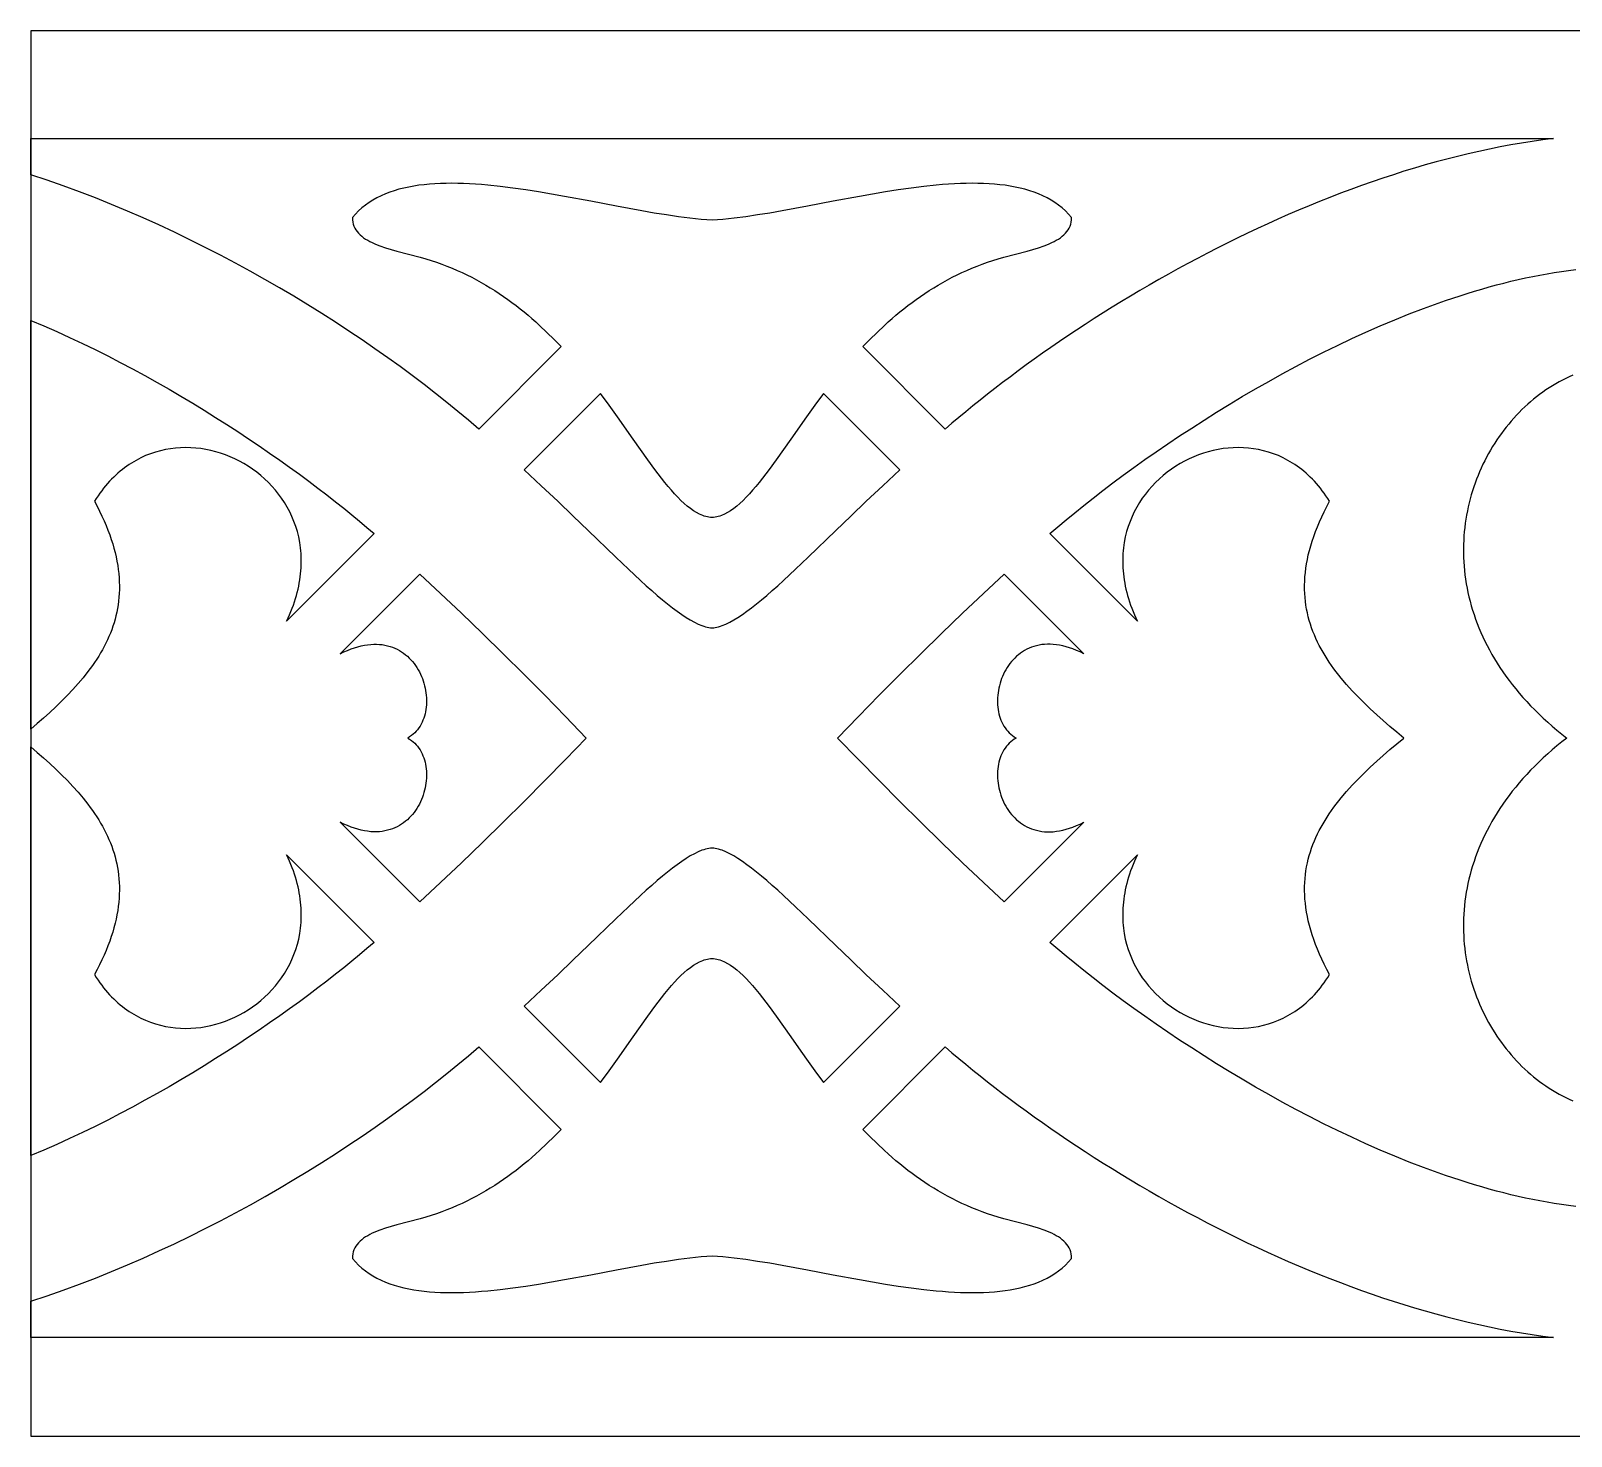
# Model space of a CAD drawing. Extents: x -52 to 65, y 97 to 137.
# Drawn here: x -51.83 to -8.01, y 96.67 to 136.66 of the extents above; entities that cross this region are included whole.
import ezdxf

# ---------------------------------------------------------------- set-up
doc = ezdxf.new("R2010")
doc.units = 0
doc.header["$MEASUREMENT"] = 0
doc.layers.get('0').update_dxf_attribs({"linetype": 'CONTINUOUS'})
doc.layers.add('LAYER_1', color=18, linetype='CONTINUOUS')

msp = doc.modelspace()

# ---------------------------------------------------------------- linework, layer by layer
msp.add_line((-51.834, 136.656), (-51.834, 96.67))
at = {"layer": 'LAYER_1'}
for points in [[(64.619, 136.656), (-51.834, 136.656)], [(-7.877, 103.203), (-8.08, 103.229), (-8.284, 103.258), (-8.488, 103.29), (-8.692, 103.325), (-8.897, 103.363), (-9.102, 103.403), (-9.308, 103.446), (-9.514, 103.492), (-9.72, 103.541), (-9.927, 103.592), (-10.134, 103.646), (-10.341, 103.702), (-10.548, 103.761), (-10.755, 103.822), (-10.963, 103.886), (-11.17, 103.951), (-11.377, 104.019), (-11.584, 104.089), (-11.791, 104.162), (-12.205, 104.312), (-12.617, 104.471), (-13.029, 104.636), (-13.438, 104.809), (-13.846, 104.988), (-14.251, 105.174), (-14.653, 105.365), (-15.052, 105.561), (-15.448, 105.762), (-15.841, 105.967), (-16.229, 106.177), (-16.612, 106.389), (-16.992, 106.605), (-17.365, 106.824), (-17.734, 107.045), (-18.097, 107.267), (-18.453, 107.491), (-18.803, 107.716), (-19.147, 107.941), (-19.483, 108.166), (-19.812, 108.391), (-20.133, 108.616), (-20.446, 108.839), (-20.75, 109.06), (-21.045, 109.279), (-21.332, 109.496), (-21.609, 109.709), (-21.875, 109.92), (-22.132, 110.126), (-22.378, 110.328), (-22.614, 110.526), (-22.838, 110.718), (-20.346, 113.214), (-20.39, 113.12), (-20.432, 113.028), (-20.471, 112.935), (-20.508, 112.844), (-20.542, 112.752), (-20.573, 112.661), (-20.602, 112.571), (-20.629, 112.481), (-20.653, 112.392), (-20.675, 112.303), (-20.694, 112.215), (-20.711, 112.127), (-20.726, 112.04), (-20.739, 111.954), (-20.749, 111.868), (-20.757, 111.783), (-20.763, 111.698), (-20.767, 111.615), (-20.768, 111.531), (-20.768, 111.449), (-20.765, 111.367), (-20.761, 111.286), (-20.754, 111.206), (-20.746, 111.126), (-20.735, 111.047), (-20.723, 110.969), (-20.693, 110.816), (-20.655, 110.665), (-20.611, 110.518), (-20.559, 110.375), (-20.501, 110.235), (-20.437, 110.099), (-20.367, 109.967), (-20.29, 109.839), (-20.209, 109.715), (-20.121, 109.596), (-20.029, 109.48), (-19.932, 109.369), (-19.83, 109.263), (-19.724, 109.162), (-19.614, 109.065), (-19.499, 108.973), (-19.381, 108.887), (-19.26, 108.805), (-19.135, 108.729), (-19.008, 108.658), (-18.877, 108.593), (-18.744, 108.534), (-18.609, 108.48), (-18.472, 108.432), (-18.333, 108.39), (-18.193, 108.355), (-18.051, 108.325), (-17.908, 108.302), (-17.765, 108.286), (-17.621, 108.276), (-17.476, 108.273), (-17.331, 108.276), (-17.187, 108.287), (-17.043, 108.304), (-16.899, 108.329), (-16.757, 108.362), (-16.615, 108.401), (-16.475, 108.448), (-16.336, 108.503), (-16.2, 108.566), (-16.132, 108.6), (-16.065, 108.636), (-15.998, 108.675), (-15.932, 108.715), (-15.867, 108.757), (-15.802, 108.801), (-15.738, 108.848), (-15.675, 108.896), (-15.613, 108.947), (-15.551, 109), (-15.49, 109.055), (-15.43, 109.112), (-15.371, 109.171), (-15.313, 109.232), (-15.255, 109.295), (-15.199, 109.361), (-15.144, 109.429), (-15.089, 109.499), (-15.036, 109.572), (-14.984, 109.646), (-14.933, 109.723), (-14.883, 109.802), (-14.962, 109.951), (-15.035, 110.097), (-15.104, 110.242), (-15.168, 110.384), (-15.228, 110.525), (-15.282, 110.663), (-15.332, 110.8), (-15.377, 110.935), (-15.418, 111.068), (-15.454, 111.199), (-15.486, 111.329), (-15.514, 111.457), (-15.537, 111.583), (-15.556, 111.708), (-15.571, 111.831), (-15.582, 111.952), (-15.589, 112.072), (-15.593, 112.191), (-15.592, 112.307), (-15.588, 112.423), (-15.58, 112.537), (-15.568, 112.649), (-15.553, 112.76), (-15.534, 112.87), (-15.512, 112.979), (-15.487, 113.086), (-15.459, 113.192), (-15.427, 113.297), (-15.392, 113.401), (-15.354, 113.503), (-15.314, 113.605), (-15.27, 113.705), (-15.224, 113.805), (-15.174, 113.903), (-15.122, 114), (-15.068, 114.097), (-15.011, 114.192), (-14.951, 114.286), (-14.89, 114.38), (-14.825, 114.473), (-14.759, 114.565), (-14.69, 114.656), (-14.619, 114.747), (-14.547, 114.837), (-14.395, 115.015), (-14.237, 115.19), (-14.071, 115.363), (-13.9, 115.534), (-13.722, 115.704), (-13.54, 115.872), (-13.353, 116.039), (-13.163, 116.205), (-12.969, 116.37), (-12.772, 116.535), (-12.969, 116.7), (-13.163, 116.865), (-13.353, 117.031), (-13.54, 117.198), (-13.722, 117.366), (-13.9, 117.536), (-14.071, 117.707), (-14.237, 117.88), (-14.395, 118.056), (-14.547, 118.233), (-14.619, 118.323), (-14.69, 118.414), (-14.759, 118.505), (-14.825, 118.597), (-14.89, 118.69), (-14.951, 118.784), (-15.011, 118.879), (-15.068, 118.974), (-15.122, 119.07), (-15.174, 119.168), (-15.224, 119.266), (-15.27, 119.365), (-15.314, 119.466), (-15.354, 119.567), (-15.392, 119.67), (-15.427, 119.774), (-15.459, 119.878), (-15.487, 119.985), (-15.512, 120.092), (-15.534, 120.2), (-15.553, 120.31), (-15.568, 120.422), (-15.58, 120.534), (-15.588, 120.648), (-15.592, 120.764), (-15.593, 120.881), (-15.589, 120.999), (-15.582, 121.119), (-15.571, 121.24), (-15.556, 121.363), (-15.537, 121.488), (-15.514, 121.614), (-15.486, 121.742), (-15.454, 121.872), (-15.418, 122.003), (-15.377, 122.136), (-15.332, 122.271), (-15.282, 122.408), (-15.228, 122.547), (-15.168, 122.687), (-15.104, 122.83), (-15.035, 122.974), (-14.962, 123.12), (-14.883, 123.269), (-14.933, 123.348), (-14.984, 123.425), (-15.036, 123.5), (-15.089, 123.572), (-15.144, 123.642), (-15.199, 123.71), (-15.255, 123.775), (-15.313, 123.839), (-15.371, 123.9), (-15.43, 123.959), (-15.49, 124.016), (-15.551, 124.071), (-15.613, 124.124), (-15.675, 124.174), (-15.738, 124.223), (-15.802, 124.269), (-15.867, 124.314), (-15.932, 124.356), (-15.998, 124.396), (-16.065, 124.434), (-16.132, 124.471), (-16.2, 124.505), (-16.336, 124.568), (-16.475, 124.622), (-16.615, 124.669), (-16.757, 124.709), (-16.899, 124.741), (-17.043, 124.766), (-17.187, 124.784), (-17.331, 124.794), (-17.476, 124.798), (-17.621, 124.795), (-17.765, 124.785), (-17.908, 124.768), (-18.051, 124.745), (-18.193, 124.716), (-18.333, 124.68), (-18.472, 124.638), (-18.609, 124.59), (-18.744, 124.537), (-18.877, 124.477), (-19.008, 124.412), (-19.135, 124.341), (-19.26, 124.265), (-19.381, 124.184), (-19.499, 124.097), (-19.614, 124.005), (-19.724, 123.909), (-19.83, 123.807), (-19.932, 123.701), (-20.029, 123.59), (-20.121, 123.475), (-20.209, 123.355), (-20.29, 123.231), (-20.367, 123.103), (-20.437, 122.971), (-20.501, 122.835), (-20.559, 122.696), (-20.611, 122.552), (-20.655, 122.406), (-20.693, 122.255), (-20.723, 122.102), (-20.735, 122.024), (-20.746, 121.945), (-20.754, 121.865), (-20.761, 121.785), (-20.765, 121.704), (-20.768, 121.622), (-20.768, 121.54), (-20.767, 121.456), (-20.763, 121.373), (-20.757, 121.288), (-20.749, 121.203), (-20.739, 121.117), (-20.726, 121.031), (-20.711, 120.944), (-20.694, 120.856), (-20.675, 120.768), (-20.653, 120.679), (-20.629, 120.59), (-20.602, 120.5), (-20.573, 120.41), (-20.542, 120.319), (-20.508, 120.228), (-20.471, 120.136), (-20.432, 120.044), (-20.39, 119.951), (-20.346, 119.858), (-22.838, 122.352), (-22.614, 122.545), (-22.378, 122.742), (-22.132, 122.945), (-21.875, 123.151), (-21.609, 123.361), (-21.332, 123.575), (-21.045, 123.792), (-20.75, 124.011), (-20.446, 124.232), (-20.133, 124.455), (-19.812, 124.679), (-19.483, 124.904), (-19.147, 125.13), (-18.803, 125.355), (-18.453, 125.58), (-18.097, 125.804), (-17.734, 126.026), (-17.365, 126.247), (-16.992, 126.465), (-16.612, 126.681), (-16.229, 126.894), (-15.841, 127.103), (-15.448, 127.309), (-15.052, 127.51), (-14.653, 127.706), (-14.251, 127.897), (-13.846, 128.082), (-13.438, 128.261), (-13.029, 128.434), (-12.617, 128.6), (-12.205, 128.758), (-11.791, 128.909), (-11.584, 128.981), (-11.377, 129.051), (-11.17, 129.119), (-10.963, 129.185), (-10.755, 129.248), (-10.548, 129.309), (-10.341, 129.368), (-10.134, 129.424), (-9.927, 129.478), (-9.72, 129.529), (-9.514, 129.578), (-9.308, 129.624), (-9.102, 129.667), (-8.897, 129.708), (-8.692, 129.745), (-8.488, 129.78), (-8.284, 129.812), (-8.08, 129.841), (-7.877, 129.867)], [(-7.963, 126.859), (-8.062, 126.814), (-8.16, 126.767), (-8.257, 126.718), (-8.353, 126.666), (-8.448, 126.612), (-8.542, 126.556), (-8.634, 126.497), (-8.725, 126.437), (-8.815, 126.374), (-8.904, 126.309), (-8.991, 126.242), (-9.077, 126.173), (-9.162, 126.102), (-9.245, 126.03), (-9.327, 125.955), (-9.407, 125.878), (-9.486, 125.8), (-9.563, 125.719), (-9.639, 125.637), (-9.713, 125.554), (-9.785, 125.468), (-9.856, 125.381), (-9.925, 125.292), (-9.993, 125.202), (-10.058, 125.11), (-10.122, 125.016), (-10.184, 124.921), (-10.245, 124.825), (-10.303, 124.727), (-10.36, 124.628), (-10.414, 124.527), (-10.467, 124.425), (-10.518, 124.322), (-10.566, 124.217), (-10.613, 124.112), (-10.658, 124.005), (-10.7, 123.897), (-10.741, 123.787), (-10.779, 123.677), (-10.815, 123.566), (-10.849, 123.454), (-10.88, 123.341), (-10.909, 123.226), (-10.936, 123.111), (-10.961, 122.995), (-10.983, 122.879), (-11.003, 122.761), (-11.02, 122.643), (-11.035, 122.524), (-11.048, 122.404), (-11.058, 122.284), (-11.065, 122.163), (-11.07, 122.041), (-11.072, 121.919), (-11.072, 121.796), (-11.069, 121.673), (-11.063, 121.55), (-11.054, 121.426), (-11.043, 121.301), (-11.029, 121.177), (-11.012, 121.052), (-10.992, 120.926), (-10.969, 120.801), (-10.944, 120.675), (-10.915, 120.549), (-10.884, 120.424), (-10.85, 120.297), (-10.812, 120.171), (-10.771, 120.045), (-10.728, 119.919), (-10.681, 119.793), (-10.631, 119.667), (-10.578, 119.541), (-10.522, 119.415), (-10.462, 119.29), (-10.399, 119.165), (-10.333, 119.039), (-10.264, 118.915), (-10.191, 118.79), (-10.115, 118.666), (-10.035, 118.543), (-9.952, 118.419), (-9.866, 118.297), (-9.776, 118.174), (-9.682, 118.053), (-9.585, 117.931), (-9.484, 117.811), (-9.38, 117.691), (-9.272, 117.572), (-9.16, 117.453), (-9.045, 117.335), (-8.926, 117.219), (-8.803, 117.102), (-8.676, 116.987), (-8.545, 116.873), (-8.411, 116.759), (-8.272, 116.647), (-8.13, 116.535), (-8.272, 116.424), (-8.411, 116.311), (-8.545, 116.198), (-8.676, 116.083), (-8.803, 115.968), (-8.926, 115.852), (-9.045, 115.735), (-9.16, 115.617), (-9.272, 115.498), (-9.38, 115.379), (-9.484, 115.259), (-9.585, 115.139), (-9.682, 115.018), (-9.776, 114.896), (-9.866, 114.774), (-9.952, 114.651), (-10.035, 114.528), (-10.115, 114.404), (-10.191, 114.28), (-10.264, 114.155), (-10.333, 114.031), (-10.399, 113.906), (-10.462, 113.78), (-10.522, 113.655), (-10.578, 113.529), (-10.631, 113.403), (-10.681, 113.277), (-10.728, 113.151), (-10.771, 113.025), (-10.812, 112.899), (-10.85, 112.773), (-10.884, 112.647), (-10.915, 112.521), (-10.944, 112.395), (-10.969, 112.269), (-10.992, 112.144), (-11.012, 112.018), (-11.029, 111.894), (-11.043, 111.769), (-11.054, 111.645), (-11.063, 111.521), (-11.069, 111.397), (-11.072, 111.274), (-11.072, 111.151), (-11.07, 111.029), (-11.065, 110.908), (-11.058, 110.787), (-11.048, 110.666), (-11.035, 110.547), (-11.02, 110.427), (-11.003, 110.309), (-10.983, 110.192), (-10.961, 110.075), (-10.936, 109.959), (-10.909, 109.844), (-10.88, 109.73), (-10.849, 109.617), (-10.815, 109.504), (-10.779, 109.393), (-10.741, 109.283), (-10.7, 109.174), (-10.658, 109.066), (-10.613, 108.959), (-10.566, 108.853), (-10.518, 108.749), (-10.467, 108.645), (-10.414, 108.543), (-10.36, 108.443), (-10.303, 108.344), (-10.245, 108.246), (-10.184, 108.149), (-10.122, 108.054), (-10.058, 107.961), (-9.993, 107.869), (-9.925, 107.778), (-9.856, 107.69), (-9.785, 107.602), (-9.713, 107.517), (-9.639, 107.433), (-9.563, 107.351), (-9.486, 107.271), (-9.407, 107.192), (-9.327, 107.116), (-9.245, 107.041), (-9.162, 106.968), (-9.077, 106.897), (-8.991, 106.828), (-8.904, 106.761), (-8.815, 106.697), (-8.725, 106.634), (-8.634, 106.573), (-8.542, 106.515), (-8.448, 106.459), (-8.353, 106.405), (-8.257, 106.353), (-8.16, 106.303), (-8.062, 106.256), (-7.963, 106.212)], [(-51.834, 96.67), (64.619, 96.67)]]:
    msp.add_lwpolyline(points, dxfattribs=at)
for points in [[(-51.834, 132.56), (-51.834, 133.591), (-8.508, 133.591), (-8.81, 133.553), (-9.114, 133.509), (-9.417, 133.461), (-9.721, 133.409), (-10.025, 133.352), (-10.33, 133.291), (-10.634, 133.226), (-10.939, 133.156), (-11.244, 133.083), (-11.548, 133.005), (-11.853, 132.924), (-12.157, 132.839), (-12.461, 132.75), (-12.764, 132.658), (-13.067, 132.562), (-13.369, 132.462), (-13.671, 132.359), (-13.973, 132.253), (-14.273, 132.144), (-14.573, 132.032), (-14.871, 131.916), (-15.169, 131.798), (-15.466, 131.677), (-15.761, 131.553), (-16.056, 131.426), (-16.349, 131.297), (-16.641, 131.166), (-16.931, 131.032), (-17.22, 130.895), (-17.507, 130.757), (-17.793, 130.616), (-18.077, 130.473), (-18.359, 130.328), (-18.639, 130.181), (-18.918, 130.033), (-19.194, 129.883), (-19.468, 129.731), (-19.74, 129.577), (-20.01, 129.422), (-20.278, 129.266), (-20.543, 129.108), (-20.806, 128.95), (-21.066, 128.79), (-21.324, 128.629), (-21.579, 128.467), (-21.831, 128.304), (-22.08, 128.141), (-22.327, 127.976), (-22.57, 127.812), (-22.81, 127.646), (-23.048, 127.481), (-23.282, 127.314), (-23.513, 127.148), (-23.74, 126.982), (-23.964, 126.815), (-24.185, 126.648), (-24.402, 126.482), (-24.615, 126.315), (-24.825, 126.149), (-25.031, 125.984), (-25.233, 125.818), (-25.431, 125.653), (-25.625, 125.489), (-25.815, 125.326), (-28.158, 127.67), (-27.96, 127.875), (-27.756, 128.077), (-27.547, 128.275), (-27.439, 128.372), (-27.33, 128.468), (-27.219, 128.562), (-27.107, 128.656), (-26.993, 128.747), (-26.877, 128.838), (-26.759, 128.926), (-26.64, 129.014), (-26.519, 129.099), (-26.395, 129.182), (-26.27, 129.264), (-26.144, 129.344), (-26.015, 129.422), (-25.884, 129.497), (-25.751, 129.571), (-25.616, 129.642), (-25.48, 129.711), (-25.341, 129.777), (-25.2, 129.841), (-25.057, 129.903), (-24.912, 129.962), (-24.765, 130.018), (-24.615, 130.071), (-24.463, 130.122), (-24.31, 130.169), (-24.153, 130.214), (-23.486, 130.388), (-23.321, 130.435), (-23.159, 130.485), (-23.004, 130.539), (-22.929, 130.567), (-22.857, 130.597), (-22.787, 130.629), (-22.721, 130.662), (-22.657, 130.696), (-22.596, 130.732), (-22.54, 130.77), (-22.486, 130.811), (-22.438, 130.853), (-22.393, 130.897), (-22.353, 130.944), (-22.317, 130.993), (-22.287, 131.045), (-22.262, 131.099), (-22.243, 131.156), (-22.23, 131.216), (-22.222, 131.279), (-22.221, 131.345), (-22.307, 131.442), (-22.398, 131.533), (-22.493, 131.618), (-22.593, 131.697), (-22.698, 131.771), (-22.807, 131.84), (-22.92, 131.903), (-23.038, 131.961), (-23.16, 132.015), (-23.285, 132.063), (-23.414, 132.107), (-23.548, 132.146), (-23.684, 132.181), (-23.824, 132.211), (-23.967, 132.237), (-24.114, 132.26), (-24.263, 132.278), (-24.416, 132.293), (-24.571, 132.304), (-24.729, 132.312), (-24.889, 132.316), (-25.052, 132.317), (-25.218, 132.315), (-25.385, 132.31), (-25.554, 132.302), (-25.726, 132.292), (-25.899, 132.279), (-26.074, 132.264), (-26.428, 132.227), (-26.788, 132.181), (-27.152, 132.129), (-27.519, 132.072), (-27.889, 132.009), (-28.259, 131.943), (-29.001, 131.805), (-29.736, 131.665), (-30.099, 131.597), (-30.456, 131.533), (-30.809, 131.472), (-31.154, 131.416), (-31.492, 131.367), (-31.821, 131.325), (-32.141, 131.291), (-32.297, 131.277), (-32.45, 131.266), (-32.604, 131.277), (-32.76, 131.291), (-33.08, 131.325), (-33.41, 131.367), (-33.748, 131.416), (-34.094, 131.472), (-34.446, 131.533), (-34.805, 131.597), (-35.167, 131.665), (-35.903, 131.805), (-36.645, 131.943), (-37.016, 132.009), (-37.385, 132.072), (-37.752, 132.129), (-38.117, 132.181), (-38.476, 132.227), (-38.831, 132.264), (-39.006, 132.279), (-39.179, 132.292), (-39.35, 132.302), (-39.52, 132.31), (-39.687, 132.315), (-39.853, 132.317), (-40.016, 132.316), (-40.176, 132.312), (-40.334, 132.304), (-40.489, 132.293), (-40.642, 132.278), (-40.791, 132.26), (-40.938, 132.237), (-41.081, 132.211), (-41.221, 132.181), (-41.358, 132.146), (-41.491, 132.107), (-41.62, 132.063), (-41.746, 132.015), (-41.867, 131.961), (-41.985, 131.903), (-42.098, 131.84), (-42.207, 131.771), (-42.312, 131.697), (-42.412, 131.618), (-42.508, 131.533), (-42.599, 131.442), (-42.684, 131.345), (-42.683, 131.279), (-42.676, 131.216), (-42.662, 131.156), (-42.643, 131.099), (-42.618, 131.045), (-42.588, 130.993), (-42.552, 130.944), (-42.512, 130.897), (-42.467, 130.853), (-42.418, 130.811), (-42.365, 130.77), (-42.308, 130.732), (-42.248, 130.696), (-42.184, 130.662), (-42.117, 130.629), (-42.048, 130.597), (-41.975, 130.567), (-41.901, 130.539), (-41.746, 130.485), (-41.584, 130.435), (-41.418, 130.388), (-40.751, 130.214), (-40.595, 130.169), (-40.441, 130.122), (-40.29, 130.071), (-40.14, 130.018), (-39.993, 129.962), (-39.848, 129.903), (-39.705, 129.841), (-39.564, 129.777), (-39.425, 129.711), (-39.288, 129.642), (-39.154, 129.571), (-39.021, 129.497), (-38.89, 129.422), (-38.761, 129.344), (-38.634, 129.264), (-38.509, 129.182), (-38.386, 129.099), (-38.265, 129.014), (-38.146, 128.926), (-38.028, 128.838), (-37.912, 128.747), (-37.798, 128.656), (-37.685, 128.562), (-37.575, 128.468), (-37.466, 128.372), (-37.358, 128.275), (-37.148, 128.077), (-36.945, 127.875), (-36.747, 127.67), (-39.09, 125.326), (-39.383, 125.576), (-39.684, 125.828), (-39.996, 126.082), (-40.316, 126.336), (-40.645, 126.591), (-40.982, 126.846), (-41.327, 127.101), (-41.68, 127.355), (-42.041, 127.609), (-42.409, 127.862), (-42.785, 128.114), (-43.167, 128.364), (-43.556, 128.613), (-43.951, 128.859), (-44.352, 129.102), (-44.758, 129.343), (-45.171, 129.581), (-45.588, 129.815), (-46.011, 130.045), (-46.438, 130.272), (-46.87, 130.494), (-47.305, 130.711), (-47.745, 130.924), (-48.188, 131.131), (-48.635, 131.332), (-49.085, 131.528), (-49.537, 131.717), (-49.993, 131.9), (-50.45, 132.076), (-50.91, 132.245), (-51.371, 132.407)], [(-51.834, 116.787), (-51.834, 128.416), (-51.464, 128.26), (-51.096, 128.098), (-50.73, 127.932), (-50.366, 127.76), (-50.004, 127.585), (-49.645, 127.405), (-49.289, 127.222), (-48.936, 127.035), (-48.587, 126.845), (-48.241, 126.652), (-47.899, 126.457), (-47.562, 126.26), (-47.228, 126.061), (-46.9, 125.86), (-46.576, 125.658), (-46.257, 125.456), (-45.944, 125.252), (-45.637, 125.049), (-45.335, 124.846), (-45.04, 124.643), (-44.751, 124.44), (-44.469, 124.239), (-44.193, 124.039), (-43.925, 123.841), (-43.664, 123.644), (-43.411, 123.45), (-43.166, 123.259), (-42.929, 123.071), (-42.7, 122.885), (-42.48, 122.704), (-42.269, 122.526), (-42.067, 122.352), (-44.559, 119.858), (-44.515, 119.951), (-44.473, 120.044), (-44.434, 120.136), (-44.397, 120.228), (-44.363, 120.319), (-44.332, 120.41), (-44.303, 120.5), (-44.276, 120.59), (-44.252, 120.679), (-44.23, 120.768), (-44.211, 120.856), (-44.194, 120.944), (-44.179, 121.031), (-44.166, 121.117), (-44.156, 121.203), (-44.148, 121.288), (-44.142, 121.373), (-44.138, 121.456), (-44.137, 121.54), (-44.137, 121.622), (-44.14, 121.704), (-44.144, 121.785), (-44.151, 121.865), (-44.159, 121.945), (-44.17, 122.024), (-44.182, 122.102), (-44.212, 122.255), (-44.25, 122.406), (-44.295, 122.552), (-44.346, 122.696), (-44.404, 122.835), (-44.468, 122.971), (-44.539, 123.103), (-44.615, 123.231), (-44.697, 123.355), (-44.784, 123.475), (-44.876, 123.59), (-44.973, 123.701), (-45.075, 123.807), (-45.181, 123.909), (-45.292, 124.005), (-45.406, 124.097), (-45.524, 124.184), (-45.645, 124.265), (-45.77, 124.341), (-45.898, 124.412), (-46.028, 124.477), (-46.161, 124.537), (-46.296, 124.59), (-46.433, 124.638), (-46.572, 124.68), (-46.712, 124.716), (-46.854, 124.745), (-46.997, 124.768), (-47.14, 124.785), (-47.284, 124.795), (-47.429, 124.798), (-47.574, 124.794), (-47.718, 124.784), (-47.862, 124.766), (-48.006, 124.741), (-48.148, 124.709), (-48.29, 124.669), (-48.43, 124.622), (-48.568, 124.568), (-48.705, 124.505), (-48.773, 124.471), (-48.84, 124.434), (-48.906, 124.396), (-48.972, 124.356), (-49.038, 124.314), (-49.102, 124.269), (-49.166, 124.223), (-49.229, 124.174), (-49.292, 124.124), (-49.354, 124.071), (-49.414, 124.016), (-49.474, 123.959), (-49.534, 123.9), (-49.592, 123.839), (-49.649, 123.775), (-49.706, 123.71), (-49.761, 123.642), (-49.815, 123.572), (-49.869, 123.5), (-49.921, 123.425), (-49.972, 123.348), (-50.022, 123.269), (-49.947, 123.127), (-49.876, 122.988), (-49.81, 122.85), (-49.748, 122.714), (-49.691, 122.58), (-49.638, 122.447), (-49.589, 122.316), (-49.544, 122.187), (-49.504, 122.06), (-49.467, 121.934), (-49.435, 121.81), (-49.406, 121.687), (-49.382, 121.566), (-49.361, 121.446), (-49.344, 121.328), (-49.331, 121.211), (-49.321, 121.096), (-49.315, 120.982), (-49.312, 120.869), (-49.313, 120.758), (-49.317, 120.648), (-49.325, 120.54), (-49.335, 120.432), (-49.349, 120.326), (-49.367, 120.221), (-49.387, 120.118), (-49.41, 120.015), (-49.436, 119.914), (-49.465, 119.813), (-49.497, 119.714), (-49.532, 119.616), (-49.569, 119.519), (-49.609, 119.423), (-49.652, 119.328), (-49.697, 119.233), (-49.745, 119.14), (-49.795, 119.048), (-49.848, 118.956), (-49.902, 118.865), (-49.959, 118.775), (-50.018, 118.686), (-50.079, 118.598), (-50.143, 118.51), (-50.208, 118.423), (-50.344, 118.251), (-50.487, 118.081), (-50.637, 117.914), (-50.794, 117.749), (-50.956, 117.585), (-51.123, 117.423), (-51.295, 117.263), (-51.471, 117.104), (-51.65, 116.945)], [(-32.45, 122.809), (-32.495, 122.813), (-32.539, 122.819), (-32.583, 122.828), (-32.627, 122.839), (-32.672, 122.851), (-32.716, 122.867), (-32.804, 122.904), (-32.892, 122.949), (-32.98, 123.003), (-33.068, 123.064), (-33.157, 123.133), (-33.246, 123.209), (-33.335, 123.293), (-33.425, 123.383), (-33.516, 123.479), (-33.607, 123.582), (-33.7, 123.691), (-33.793, 123.805), (-33.888, 123.925), (-34.08, 124.179), (-34.279, 124.451), (-34.695, 125.04), (-35.142, 125.674), (-35.38, 126.002), (-35.628, 126.334), (-37.797, 124.163), (-37.309, 123.709), (-36.843, 123.269), (-36.398, 122.843), (-35.974, 122.435), (-35.189, 121.679), (-34.826, 121.335), (-34.484, 121.018), (-34.321, 120.869), (-34.162, 120.728), (-34.009, 120.594), (-33.86, 120.468), (-33.716, 120.351), (-33.577, 120.241), (-33.443, 120.141), (-33.314, 120.049), (-33.19, 119.966), (-33.07, 119.893), (-32.955, 119.829), (-32.845, 119.776), (-32.739, 119.732), (-32.688, 119.715), (-32.638, 119.699), (-32.59, 119.687), (-32.542, 119.677), (-32.496, 119.671), (-32.45, 119.666), (-32.405, 119.671), (-32.359, 119.677), (-32.312, 119.687), (-32.263, 119.699), (-32.214, 119.715), (-32.163, 119.732), (-32.057, 119.776), (-31.948, 119.829), (-31.833, 119.893), (-31.713, 119.966), (-31.589, 120.049), (-31.46, 120.141), (-31.326, 120.241), (-31.188, 120.351), (-31.044, 120.468), (-30.895, 120.594), (-30.742, 120.728), (-30.584, 120.869), (-30.42, 121.018), (-30.078, 121.335), (-29.716, 121.679), (-28.931, 122.435), (-28.507, 122.843), (-28.062, 123.269), (-27.596, 123.709), (-27.108, 124.163), (-29.276, 126.334), (-29.525, 126.002), (-29.762, 125.674), (-30.21, 125.04), (-30.626, 124.451), (-30.824, 124.179), (-31.016, 123.925), (-31.111, 123.805), (-31.204, 123.691), (-31.296, 123.582), (-31.388, 123.479), (-31.478, 123.383), (-31.568, 123.293), (-31.658, 123.209), (-31.746, 123.133), (-31.835, 123.064), (-31.923, 123.003), (-32.011, 122.949), (-32.098, 122.904), (-32.186, 122.867), (-32.23, 122.851), (-32.274, 122.839), (-32.318, 122.828), (-32.362, 122.819), (-32.406, 122.813)], [(-36.028, 116.535), (-36.618, 117.145), (-37.208, 117.749), (-37.8, 118.345), (-38.392, 118.933), (-38.985, 119.513), (-39.579, 120.083), (-40.173, 120.644), (-40.47, 120.92), (-40.768, 121.194), (-43.032, 118.93), (-42.927, 118.982), (-42.824, 119.028), (-42.723, 119.068), (-42.624, 119.103), (-42.527, 119.133), (-42.433, 119.157), (-42.341, 119.176), (-42.251, 119.19), (-42.163, 119.2), (-42.077, 119.204), (-41.994, 119.204), (-41.912, 119.2), (-41.833, 119.192), (-41.757, 119.179), (-41.682, 119.162), (-41.61, 119.142), (-41.54, 119.118), (-41.473, 119.09), (-41.407, 119.059), (-41.345, 119.025), (-41.284, 118.988), (-41.226, 118.948), (-41.17, 118.905), (-41.117, 118.859), (-41.066, 118.811), (-41.017, 118.76), (-40.971, 118.707), (-40.928, 118.653), (-40.887, 118.596), (-40.848, 118.537), (-40.812, 118.477), (-40.778, 118.416), (-40.747, 118.353), (-40.719, 118.289), (-40.692, 118.224), (-40.669, 118.157), (-40.648, 118.091), (-40.63, 118.023), (-40.614, 117.955), (-40.601, 117.887), (-40.591, 117.819), (-40.583, 117.75), (-40.578, 117.682), (-40.575, 117.614), (-40.576, 117.547), (-40.578, 117.48), (-40.584, 117.413), (-40.593, 117.348), (-40.604, 117.283), (-40.618, 117.22), (-40.634, 117.158), (-40.654, 117.097), (-40.676, 117.038), (-40.701, 116.981), (-40.729, 116.926), (-40.76, 116.872), (-40.793, 116.821), (-40.83, 116.772), (-40.869, 116.726), (-40.911, 116.682), (-40.956, 116.641), (-41.004, 116.602), (-41.055, 116.567), (-41.109, 116.535), (-41.055, 116.503), (-41.004, 116.468), (-40.956, 116.43), (-40.911, 116.389), (-40.869, 116.345), (-40.83, 116.298), (-40.793, 116.249), (-40.76, 116.198), (-40.729, 116.145), (-40.701, 116.089), (-40.676, 116.032), (-40.654, 115.973), (-40.634, 115.912), (-40.618, 115.85), (-40.604, 115.787), (-40.593, 115.723), (-40.584, 115.657), (-40.578, 115.591), (-40.576, 115.524), (-40.575, 115.456), (-40.578, 115.388), (-40.583, 115.32), (-40.591, 115.252), (-40.601, 115.183), (-40.614, 115.115), (-40.63, 115.047), (-40.648, 114.98), (-40.669, 114.913), (-40.692, 114.847), (-40.719, 114.782), (-40.747, 114.717), (-40.778, 114.655), (-40.812, 114.593), (-40.848, 114.533), (-40.887, 114.474), (-40.928, 114.418), (-40.971, 114.363), (-41.017, 114.31), (-41.066, 114.259), (-41.117, 114.211), (-41.17, 114.166), (-41.226, 114.123), (-41.284, 114.082), (-41.345, 114.045), (-41.407, 114.011), (-41.473, 113.98), (-41.54, 113.952), (-41.61, 113.928), (-41.682, 113.908), (-41.757, 113.891), (-41.833, 113.878), (-41.912, 113.87), (-41.994, 113.866), (-42.077, 113.866), (-42.163, 113.87), (-42.251, 113.88), (-42.341, 113.894), (-42.433, 113.913), (-42.527, 113.937), (-42.624, 113.967), (-42.723, 114.002), (-42.824, 114.042), (-42.927, 114.088), (-43.032, 114.14), (-40.768, 111.877), (-40.47, 112.151), (-40.173, 112.427), (-39.579, 112.987), (-38.985, 113.558), (-38.392, 114.137), (-37.8, 114.725), (-37.208, 115.322), (-36.618, 115.925)], [(-28.877, 116.535), (-28.287, 117.145), (-27.697, 117.749), (-27.105, 118.345), (-26.513, 118.933), (-25.92, 119.513), (-25.326, 120.083), (-24.732, 120.644), (-24.434, 120.92), (-24.137, 121.194), (-21.873, 118.93), (-21.978, 118.982), (-22.081, 119.028), (-22.182, 119.068), (-22.281, 119.103), (-22.377, 119.133), (-22.472, 119.157), (-22.564, 119.176), (-22.654, 119.19), (-22.742, 119.2), (-22.828, 119.204), (-22.911, 119.204), (-22.992, 119.2), (-23.071, 119.192), (-23.148, 119.179), (-23.223, 119.162), (-23.295, 119.142), (-23.365, 119.118), (-23.432, 119.09), (-23.497, 119.059), (-23.56, 119.025), (-23.621, 118.988), (-23.679, 118.948), (-23.735, 118.905), (-23.788, 118.859), (-23.839, 118.811), (-23.887, 118.76), (-23.934, 118.707), (-23.977, 118.653), (-24.018, 118.596), (-24.057, 118.537), (-24.093, 118.477), (-24.127, 118.416), (-24.158, 118.353), (-24.187, 118.289), (-24.213, 118.224), (-24.236, 118.157), (-24.257, 118.091), (-24.275, 118.023), (-24.291, 117.955), (-24.304, 117.887), (-24.315, 117.819), (-24.322, 117.75), (-24.328, 117.682), (-24.33, 117.614), (-24.33, 117.547), (-24.327, 117.48), (-24.321, 117.413), (-24.313, 117.348), (-24.302, 117.283), (-24.288, 117.22), (-24.271, 117.158), (-24.252, 117.097), (-24.23, 117.038), (-24.205, 116.981), (-24.177, 116.926), (-24.146, 116.872), (-24.113, 116.821), (-24.076, 116.772), (-24.037, 116.726), (-23.995, 116.682), (-23.95, 116.641), (-23.901, 116.602), (-23.851, 116.567), (-23.797, 116.535), (-23.851, 116.503), (-23.901, 116.468), (-23.95, 116.43), (-23.995, 116.389), (-24.037, 116.345), (-24.076, 116.298), (-24.113, 116.249), (-24.146, 116.198), (-24.177, 116.145), (-24.205, 116.089), (-24.23, 116.032), (-24.252, 115.973), (-24.271, 115.912), (-24.288, 115.85), (-24.302, 115.787), (-24.313, 115.723), (-24.321, 115.657), (-24.327, 115.591), (-24.33, 115.524), (-24.33, 115.456), (-24.328, 115.388), (-24.322, 115.32), (-24.315, 115.252), (-24.304, 115.183), (-24.291, 115.115), (-24.275, 115.047), (-24.257, 114.98), (-24.236, 114.913), (-24.213, 114.847), (-24.187, 114.782), (-24.158, 114.717), (-24.127, 114.655), (-24.093, 114.593), (-24.057, 114.533), (-24.018, 114.474), (-23.977, 114.418), (-23.934, 114.363), (-23.887, 114.31), (-23.839, 114.259), (-23.788, 114.211), (-23.735, 114.166), (-23.679, 114.123), (-23.621, 114.082), (-23.56, 114.045), (-23.497, 114.011), (-23.432, 113.98), (-23.365, 113.952), (-23.295, 113.928), (-23.223, 113.908), (-23.148, 113.891), (-23.071, 113.878), (-22.992, 113.87), (-22.911, 113.866), (-22.828, 113.866), (-22.742, 113.87), (-22.654, 113.88), (-22.564, 113.894), (-22.472, 113.913), (-22.377, 113.937), (-22.281, 113.967), (-22.182, 114.002), (-22.081, 114.042), (-21.978, 114.088), (-21.873, 114.14), (-24.137, 111.877), (-24.434, 112.151), (-24.732, 112.427), (-25.326, 112.987), (-25.92, 113.558), (-26.513, 114.137), (-27.105, 114.725), (-27.697, 115.322), (-28.287, 115.925)], [(-51.834, 104.655), (-51.834, 116.284), (-51.65, 116.127), (-51.471, 115.968), (-51.295, 115.809), (-51.123, 115.648), (-50.956, 115.486), (-50.794, 115.323), (-50.637, 115.157), (-50.487, 114.99), (-50.344, 114.82), (-50.208, 114.648), (-50.143, 114.561), (-50.079, 114.474), (-50.018, 114.385), (-49.959, 114.296), (-49.902, 114.206), (-49.848, 114.115), (-49.795, 114.024), (-49.745, 113.931), (-49.697, 113.838), (-49.652, 113.744), (-49.609, 113.649), (-49.569, 113.552), (-49.532, 113.455), (-49.497, 113.357), (-49.465, 113.258), (-49.436, 113.158), (-49.41, 113.056), (-49.387, 112.954), (-49.367, 112.85), (-49.349, 112.745), (-49.335, 112.639), (-49.325, 112.532), (-49.317, 112.423), (-49.313, 112.313), (-49.312, 112.202), (-49.315, 112.089), (-49.321, 111.975), (-49.331, 111.86), (-49.344, 111.743), (-49.361, 111.625), (-49.382, 111.506), (-49.406, 111.384), (-49.435, 111.262), (-49.467, 111.137), (-49.504, 111.011), (-49.544, 110.884), (-49.589, 110.755), (-49.638, 110.624), (-49.691, 110.491), (-49.748, 110.357), (-49.81, 110.221), (-49.876, 110.083), (-49.947, 109.944), (-50.022, 109.802), (-49.972, 109.723), (-49.921, 109.646), (-49.869, 109.572), (-49.815, 109.499), (-49.761, 109.429), (-49.706, 109.361), (-49.649, 109.295), (-49.592, 109.232), (-49.534, 109.171), (-49.474, 109.112), (-49.414, 109.055), (-49.354, 109), (-49.292, 108.947), (-49.229, 108.896), (-49.166, 108.848), (-49.102, 108.801), (-49.038, 108.757), (-48.972, 108.715), (-48.906, 108.675), (-48.84, 108.636), (-48.773, 108.6), (-48.705, 108.566), (-48.568, 108.503), (-48.43, 108.448), (-48.29, 108.401), (-48.148, 108.362), (-48.006, 108.329), (-47.862, 108.304), (-47.718, 108.287), (-47.574, 108.276), (-47.429, 108.273), (-47.284, 108.276), (-47.14, 108.286), (-46.997, 108.302), (-46.854, 108.325), (-46.712, 108.355), (-46.572, 108.39), (-46.433, 108.432), (-46.296, 108.48), (-46.161, 108.534), (-46.028, 108.593), (-45.898, 108.658), (-45.77, 108.729), (-45.645, 108.805), (-45.524, 108.887), (-45.406, 108.973), (-45.292, 109.065), (-45.181, 109.162), (-45.075, 109.263), (-44.973, 109.369), (-44.876, 109.48), (-44.784, 109.596), (-44.697, 109.715), (-44.615, 109.839), (-44.539, 109.967), (-44.468, 110.099), (-44.404, 110.235), (-44.346, 110.375), (-44.295, 110.518), (-44.25, 110.665), (-44.212, 110.816), (-44.182, 110.969), (-44.17, 111.047), (-44.159, 111.126), (-44.151, 111.206), (-44.144, 111.286), (-44.14, 111.367), (-44.137, 111.449), (-44.137, 111.531), (-44.138, 111.615), (-44.142, 111.698), (-44.148, 111.783), (-44.156, 111.868), (-44.166, 111.954), (-44.179, 112.04), (-44.194, 112.127), (-44.211, 112.215), (-44.23, 112.303), (-44.252, 112.392), (-44.276, 112.481), (-44.303, 112.571), (-44.332, 112.661), (-44.363, 112.752), (-44.397, 112.844), (-44.434, 112.935), (-44.473, 113.028), (-44.515, 113.12), (-44.559, 113.214), (-42.067, 110.718), (-42.269, 110.545), (-42.48, 110.367), (-42.7, 110.185), (-42.929, 110), (-43.166, 109.812), (-43.411, 109.62), (-43.664, 109.426), (-43.925, 109.23), (-44.193, 109.032), (-44.469, 108.832), (-44.751, 108.631), (-45.04, 108.428), (-45.335, 108.225), (-45.637, 108.022), (-45.944, 107.819), (-46.257, 107.615), (-46.576, 107.413), (-46.9, 107.211), (-47.228, 107.01), (-47.562, 106.811), (-47.899, 106.614), (-48.241, 106.419), (-48.587, 106.226), (-48.936, 106.036), (-49.289, 105.849), (-49.645, 105.666), (-50.004, 105.486), (-50.366, 105.311), (-50.73, 105.139), (-51.096, 104.973), (-51.464, 104.811)], [(-32.45, 113.405), (-32.496, 113.401), (-32.542, 113.394), (-32.59, 113.385), (-32.638, 113.372), (-32.688, 113.357), (-32.739, 113.339), (-32.845, 113.296), (-32.955, 113.242), (-33.07, 113.179), (-33.19, 113.105), (-33.314, 113.023), (-33.443, 112.931), (-33.577, 112.83), (-33.716, 112.72), (-33.86, 112.603), (-34.009, 112.477), (-34.162, 112.343), (-34.321, 112.202), (-34.484, 112.053), (-34.826, 111.735), (-35.189, 111.392), (-35.974, 110.635), (-36.398, 110.227), (-36.843, 109.801), (-37.309, 109.36), (-37.797, 108.906), (-35.628, 106.737), (-35.38, 107.069), (-35.142, 107.397), (-34.695, 108.031), (-34.279, 108.62), (-34.08, 108.892), (-33.888, 109.146), (-33.793, 109.266), (-33.7, 109.38), (-33.607, 109.489), (-33.516, 109.592), (-33.425, 109.688), (-33.335, 109.778), (-33.246, 109.862), (-33.157, 109.938), (-33.068, 110.007), (-32.98, 110.068), (-32.892, 110.122), (-32.804, 110.167), (-32.716, 110.204), (-32.672, 110.219), (-32.627, 110.232), (-32.583, 110.243), (-32.539, 110.251), (-32.495, 110.258), (-32.45, 110.261), (-32.406, 110.258), (-32.362, 110.251), (-32.318, 110.243), (-32.274, 110.232), (-32.23, 110.219), (-32.186, 110.204), (-32.098, 110.167), (-32.011, 110.122), (-31.923, 110.068), (-31.835, 110.007), (-31.746, 109.938), (-31.658, 109.862), (-31.568, 109.778), (-31.478, 109.688), (-31.388, 109.592), (-31.296, 109.489), (-31.204, 109.38), (-31.111, 109.266), (-31.016, 109.146), (-30.824, 108.892), (-30.626, 108.62), (-30.21, 108.031), (-29.991, 107.718), (-29.762, 107.397), (-29.525, 107.069), (-29.276, 106.737), (-27.108, 108.906), (-27.596, 109.36), (-28.062, 109.801), (-28.507, 110.227), (-28.931, 110.635), (-29.716, 111.392), (-30.078, 111.735), (-30.42, 112.053), (-30.584, 112.202), (-30.742, 112.343), (-30.895, 112.477), (-31.044, 112.603), (-31.188, 112.72), (-31.326, 112.83), (-31.46, 112.931), (-31.589, 113.023), (-31.713, 113.105), (-31.833, 113.179), (-31.948, 113.242), (-32.057, 113.296), (-32.163, 113.339), (-32.214, 113.357), (-32.263, 113.372), (-32.312, 113.385), (-32.359, 113.394), (-32.405, 113.401)], [(-8.508, 99.48), (-51.834, 99.48), (-51.834, 100.51), (-51.371, 100.664), (-50.909, 100.825), (-50.45, 100.994), (-49.992, 101.17), (-49.537, 101.353), (-49.084, 101.543), (-48.634, 101.738), (-48.187, 101.94), (-47.744, 102.147), (-47.304, 102.359), (-46.869, 102.577), (-46.437, 102.799), (-46.01, 103.025), (-45.587, 103.256), (-45.17, 103.49), (-44.757, 103.728), (-44.351, 103.969), (-43.95, 104.212), (-43.555, 104.458), (-43.166, 104.707), (-42.784, 104.957), (-42.408, 105.209), (-42.04, 105.462), (-41.679, 105.716), (-41.326, 105.97), (-40.981, 106.225), (-40.644, 106.48), (-40.315, 106.735), (-39.995, 106.989), (-39.684, 107.243), (-39.382, 107.495), (-39.09, 107.746), (-36.747, 105.4), (-36.945, 105.195), (-37.148, 104.993), (-37.358, 104.796), (-37.466, 104.699), (-37.575, 104.603), (-37.685, 104.508), (-37.798, 104.415), (-37.912, 104.323), (-38.028, 104.233), (-38.146, 104.144), (-38.265, 104.057), (-38.386, 103.972), (-38.509, 103.888), (-38.634, 103.807), (-38.761, 103.727), (-38.89, 103.649), (-39.021, 103.574), (-39.154, 103.5), (-39.288, 103.429), (-39.425, 103.361), (-39.564, 103.294), (-39.705, 103.23), (-39.848, 103.169), (-39.993, 103.11), (-40.14, 103.054), (-40.29, 103.001), (-40.441, 102.95), (-40.595, 102.903), (-40.751, 102.858), (-41.418, 102.683), (-41.584, 102.637), (-41.746, 102.587), (-41.901, 102.533), (-41.975, 102.504), (-42.048, 102.474), (-42.117, 102.443), (-42.184, 102.41), (-42.248, 102.375), (-42.308, 102.339), (-42.365, 102.301), (-42.418, 102.261), (-42.467, 102.218), (-42.512, 102.174), (-42.552, 102.127), (-42.588, 102.078), (-42.618, 102.026), (-42.643, 101.972), (-42.662, 101.915), (-42.676, 101.855), (-42.683, 101.792), (-42.684, 101.726), (-42.599, 101.629), (-42.508, 101.538), (-42.412, 101.453), (-42.312, 101.374), (-42.207, 101.3), (-42.098, 101.231), (-41.985, 101.168), (-41.867, 101.11), (-41.746, 101.057), (-41.62, 101.008), (-41.491, 100.964), (-41.358, 100.925), (-41.221, 100.891), (-41.081, 100.86), (-40.938, 100.834), (-40.791, 100.811), (-40.642, 100.793), (-40.489, 100.778), (-40.334, 100.767), (-40.176, 100.76), (-40.016, 100.755), (-39.853, 100.754), (-39.687, 100.756), (-39.52, 100.761), (-39.35, 100.769), (-39.179, 100.779), (-39.006, 100.792), (-38.831, 100.807), (-38.476, 100.844), (-38.117, 100.889), (-37.752, 100.941), (-37.385, 100.999), (-37.016, 101.061), (-36.645, 101.127), (-35.903, 101.265), (-35.167, 101.405), (-34.805, 101.473), (-34.446, 101.537), (-34.094, 101.598), (-33.748, 101.654), (-33.41, 101.703), (-33.08, 101.746), (-32.76, 101.78), (-32.604, 101.793), (-32.45, 101.804), (-32.297, 101.793), (-32.141, 101.78), (-31.821, 101.746), (-31.492, 101.703), (-31.154, 101.654), (-30.809, 101.598), (-30.456, 101.537), (-30.099, 101.473), (-29.736, 101.405), (-29.001, 101.265), (-28.259, 101.127), (-27.889, 101.061), (-27.519, 100.999), (-27.152, 100.941), (-26.788, 100.889), (-26.428, 100.844), (-26.074, 100.807), (-25.899, 100.792), (-25.726, 100.779), (-25.554, 100.769), (-25.385, 100.761), (-25.218, 100.756), (-25.052, 100.754), (-24.889, 100.755), (-24.729, 100.76), (-24.571, 100.767), (-24.416, 100.778), (-24.263, 100.793), (-24.114, 100.811), (-23.967, 100.834), (-23.824, 100.86), (-23.684, 100.891), (-23.548, 100.925), (-23.414, 100.964), (-23.285, 101.008), (-23.16, 101.057), (-23.038, 101.11), (-22.92, 101.168), (-22.807, 101.231), (-22.698, 101.3), (-22.593, 101.374), (-22.493, 101.453), (-22.398, 101.538), (-22.307, 101.629), (-22.221, 101.726), (-22.222, 101.792), (-22.23, 101.855), (-22.243, 101.915), (-22.262, 101.972), (-22.287, 102.026), (-22.317, 102.078), (-22.353, 102.127), (-22.393, 102.174), (-22.438, 102.218), (-22.486, 102.261), (-22.54, 102.301), (-22.596, 102.339), (-22.657, 102.375), (-22.721, 102.41), (-22.787, 102.443), (-22.857, 102.474), (-22.929, 102.504), (-23.004, 102.533), (-23.159, 102.587), (-23.321, 102.637), (-23.486, 102.683), (-24.153, 102.858), (-24.31, 102.903), (-24.463, 102.95), (-24.615, 103.001), (-24.765, 103.054), (-24.912, 103.11), (-25.057, 103.169), (-25.2, 103.23), (-25.341, 103.294), (-25.48, 103.361), (-25.616, 103.429), (-25.751, 103.5), (-25.884, 103.574), (-26.015, 103.649), (-26.144, 103.727), (-26.27, 103.807), (-26.395, 103.888), (-26.519, 103.972), (-26.64, 104.057), (-26.759, 104.144), (-26.877, 104.233), (-26.993, 104.323), (-27.107, 104.415), (-27.219, 104.508), (-27.33, 104.603), (-27.439, 104.699), (-27.547, 104.796), (-27.756, 104.993), (-27.96, 105.195), (-28.158, 105.4), (-25.815, 107.746), (-25.625, 107.582), (-25.431, 107.418), (-25.233, 107.253), (-25.031, 107.088), (-24.826, 106.922), (-24.616, 106.756), (-24.403, 106.589), (-24.186, 106.423), (-23.965, 106.256), (-23.741, 106.09), (-23.514, 105.923), (-23.283, 105.757), (-23.049, 105.591), (-22.812, 105.425), (-22.572, 105.26), (-22.328, 105.095), (-22.082, 104.931), (-21.833, 104.767), (-21.58, 104.604), (-21.326, 104.442), (-21.068, 104.282), (-20.808, 104.122), (-20.545, 103.963), (-20.28, 103.805), (-20.012, 103.649), (-19.743, 103.494), (-19.47, 103.341), (-19.196, 103.189), (-18.92, 103.039), (-18.641, 102.89), (-18.361, 102.743), (-18.079, 102.598), (-17.795, 102.456), (-17.509, 102.315), (-17.222, 102.176), (-16.933, 102.04), (-16.643, 101.906), (-16.351, 101.774), (-16.058, 101.645), (-15.763, 101.518), (-15.468, 101.394), (-15.171, 101.273), (-14.873, 101.155), (-14.574, 101.04), (-14.275, 100.927), (-13.974, 100.818), (-13.673, 100.712), (-13.371, 100.609), (-13.068, 100.51), (-12.765, 100.414), (-12.462, 100.321), (-12.158, 100.232), (-11.854, 100.147), (-11.549, 100.066), (-11.245, 99.988), (-10.94, 99.915), (-10.635, 99.845), (-10.331, 99.78), (-10.026, 99.719), (-9.722, 99.662), (-9.418, 99.61), (-9.114, 99.562), (-8.811, 99.518)]]:
    msp.add_lwpolyline(points, close=True, dxfattribs=at)

doc.saveas('drawing.dxf')
